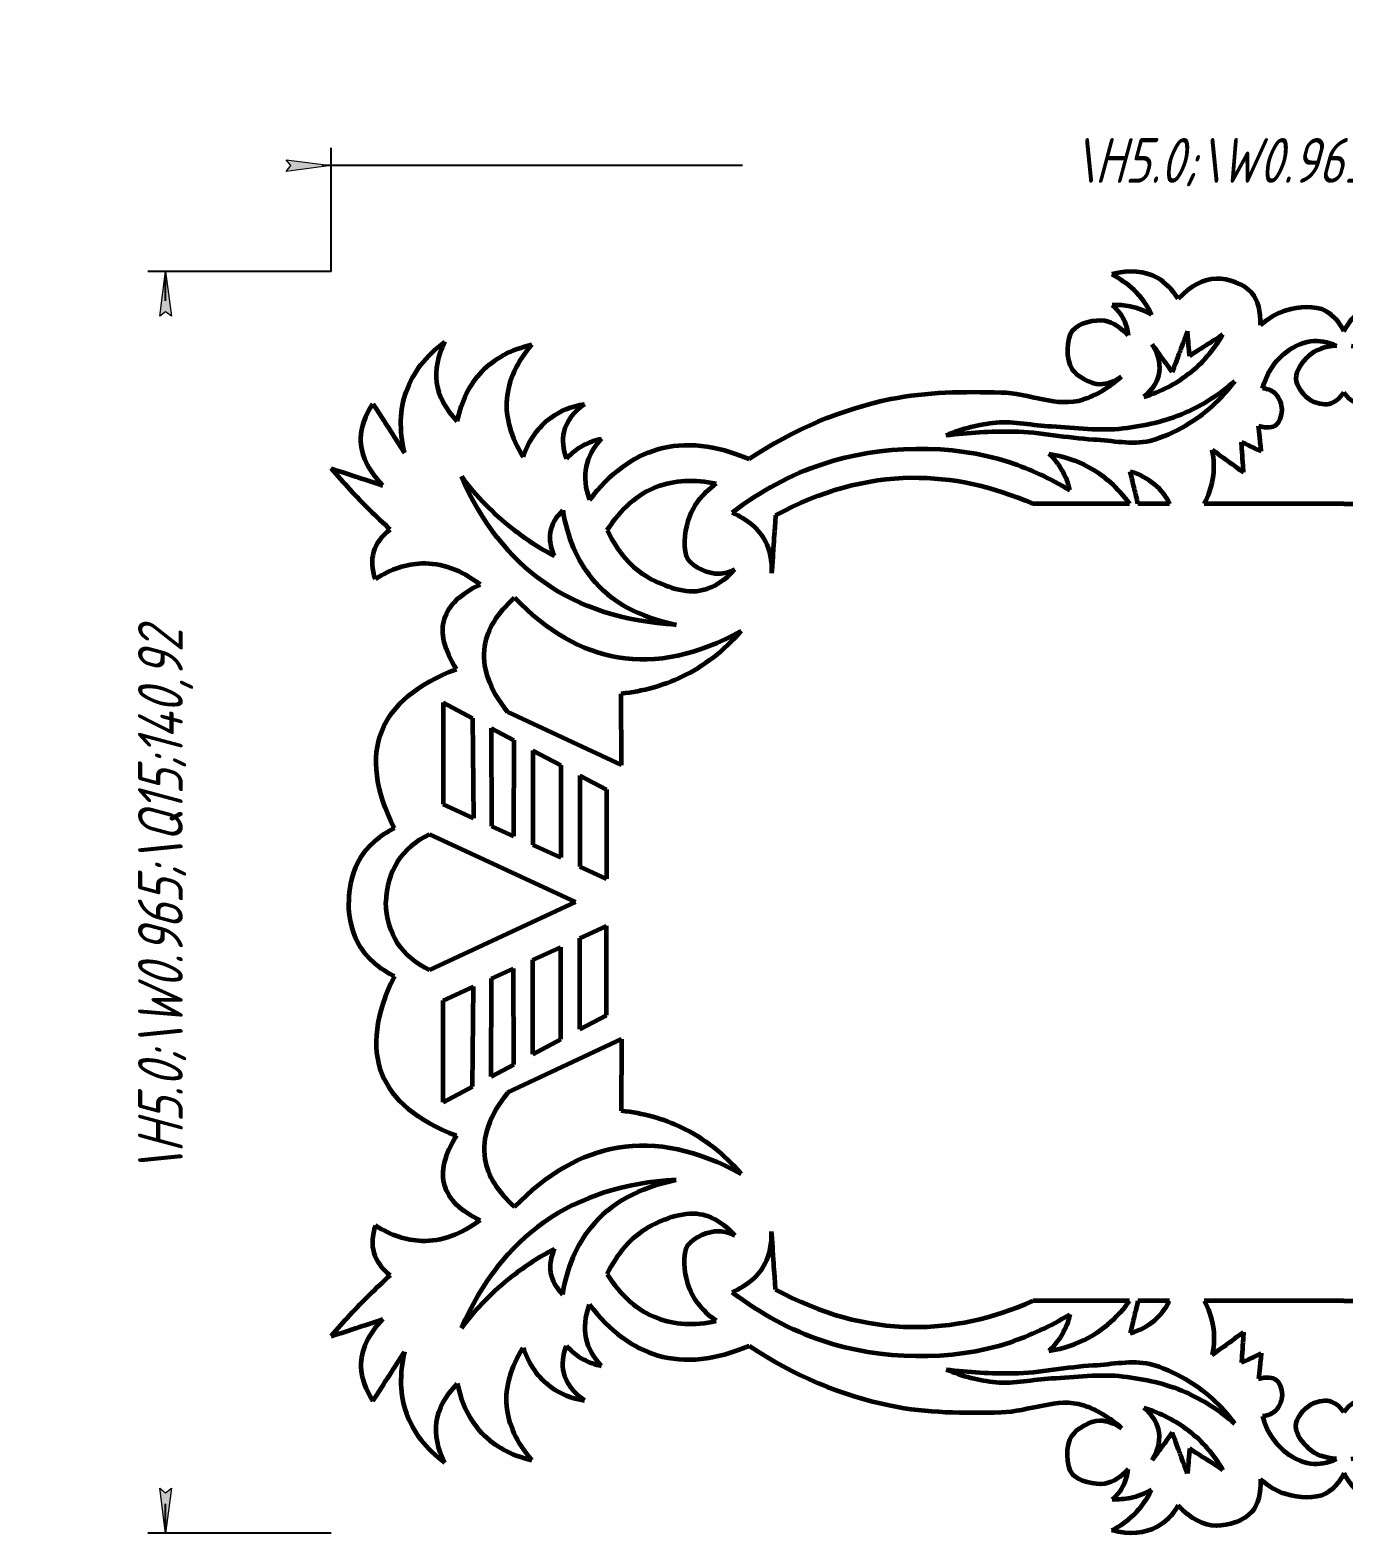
# Model space of a CAD drawing. Header units: millimetres. Extents: x -307 to 244, y -161 to 331.
# Drawn here: x -187.8 to -41, y 163 to 331.2 of the extents above; entities that cross this region are included whole.
import ezdxf

# ---------------------------------------------------------------- set-up
doc = ezdxf.new("R2010")
doc.units = ezdxf.units.MM
doc.linetypes.add('K5LT32772', pattern=[0])
doc.linetypes.add('K5LT_THIN', pattern=[0])
doc.styles.add('KDIMTEXTSTYLE', font='GOST_AU.SHX', dxfattribs={"width": 0.96, "oblique": 15, "height": 5})
doc.dimstyles.new('KDIMSTYLE (1.00)', dxfattribs={"dimtxt": 5, "dimasz": 1, "dimexe": 2, "dimexo": 0, "dimgap": 1, "dimtad": 1, "dimtxsty": 'KDIMTEXTSTYLE', "dimsah": 1, "dimcen": 0, "dimdle": 1, "dimadec": 0, "dimazin": 0, "dimtfac": 0.667, "dimtmove": 0, "dimatfit": 3, "dimfxl": 1, "dimtvp": 1, "dimtolj": 1, "dimtzin": 0, "dimarcsym": 0})

# ---------------------------------------------------------------- blocks, each defined once
blk = doc.blocks.new('KDIMARROW_01')
blk.add_hatch(color=0).paths.add_polyline_path([(0, 0), (-5, 0.658262491226197), (-4.5, 6e-16), (-5, -0.6582624912261956)])
at = {"color": 0, "linetype": 'K5LT_THIN', "lineweight": 18}
for p, q in [((-4.5, 6e-16), (-5, 0.658262491226197)), ((-5, 0.658262491226197), (0, 0)), ((0, 0), (-5, -0.6582624912261956)), ((-5, -0.6582624912261956), (-4.5, 6e-16)), ((0, 0), (-1, 0))]:
    blk.add_line(p, q, dxfattribs=at)

msp = doc.modelspace()

# ---------------------------------------------------------------- linework, layer by layer
at = {"color": 30, "linetype": 'K5LT32772', "lineweight": 60, "true_color": 0xff8000}
for p, q in [((-64.96074596124593, 278.2368140599798), (-75.72073146999332, 278.2368140599798)), ((-60.47392208685984, 278.2368140599798), (-64.00521941083878, 278.2368140599798)), ((-41.00032977843065, 278.2368140599798), (-56.61620232116856, 278.2368140599798)), ((-41.00032977843065, 278.2368140599798), (-25.38445723569274, 278.2368140599798)), ((-141.6453879714957, 256.0392603656617), (-138.361234083549, 254.2855859594765)), ((-141.6453879714957, 256.0392603656617), (-141.6453879714957, 244.6832066794028)), ((-121.7073045100557, 249.0214743797713), (-121.7342245304951, 257.0214290866743)), ((-138.361234083549, 254.2855859594765), (-138.2315064737211, 243.1333192682478)), ((-121.7073045100557, 249.0214743797713), (-134.3923055514152, 254.9452188527131)), ((-136.2820089775023, 253.1753201261506), (-133.7516448272954, 251.8241548032246)), ((-136.2820089775023, 253.1753201261506), (-136.2383392997738, 242.2284300056176)), ((-133.7516448272954, 251.8241548032246), (-133.7654099305209, 241.1057307846344)), ((-131.6229532310218, 250.6874748246319), (-131.6245209181309, 240.1337764472779)), ((-131.6229532310218, 250.6874748246319), (-128.5029887615556, 249.0214743797713)), ((-128.5029887615556, 249.0214743797713), (-128.5029887615556, 238.7166143705786)), ((-126.3657146586876, 247.8938099992392), (-123.3721078432451, 246.314329028332)), ((-126.3657146586876, 247.8938099992392), (-126.355604419556, 237.7206588151979)), ((-123.3721078432451, 246.314329028332), (-123.3853585456342, 236.3430605803964)), ((-141.6453879714957, 244.6832066794028), (-138.2315064737211, 243.1333192682478)), ((-136.2383392997738, 242.2284300056176), (-133.7654099305209, 241.1057307846344)), ((-126.8442393467088, 233.7166143705786), (-143.1712149981443, 241.2948639097159)), ((-131.6245209181309, 240.1337764472779), (-128.5029887615556, 238.7166143705786)), ((-126.355604419556, 237.7206588151979), (-123.3853585456342, 236.3430605803964)), ((-126.8442393467088, 233.7166143705786), (-143.1712149981443, 226.1383648314413)), ((-126.355604419556, 229.7125699259593), (-123.3853585456342, 231.0901681607608)), ((-123.3721078432451, 221.1188997128252), (-123.3853585456342, 231.0901681607608)), ((-131.6245209181309, 227.2994522938794), (-128.5029887615556, 228.7166143705786)), ((-128.5029887615556, 218.4117543613859), (-128.5029887615556, 228.7166143705786)), ((-126.3657146586876, 219.539418741918), (-126.355604419556, 229.7125699259593)), ((-131.6229532310218, 216.7457539165253), (-131.6245209181309, 227.2994522938794)), ((-136.2383392997738, 225.2047987355396), (-133.7654099305209, 226.3274979565228)), ((-133.7516448272954, 215.6090739379326), (-133.7654099305209, 226.3274979565228)), ((-141.6453879714957, 222.7500220617544), (-138.2315064737211, 224.2999094729094)), ((-138.361234083549, 213.1476427816807), (-138.2315064737211, 224.2999094729094)), ((-136.2820089775023, 214.2579086150066), (-136.2383392997738, 225.2047987355396)), ((-141.6453879714957, 211.3939683754955), (-141.6453879714957, 222.7500220617544)), ((-126.3657146586876, 219.539418741918), (-123.3721078432451, 221.1188997128252)), ((-121.7073045100557, 218.4117543613859), (-134.3923055514152, 212.4880098884441)), ((-131.6229532310218, 216.7457539165253), (-128.5029887615556, 218.4117543613859)), ((-121.7073045100557, 218.4117543613859), (-121.7342245304951, 210.4117996544829)), ((-136.2820089775023, 214.2579086150066), (-133.7516448272954, 215.6090739379326)), ((-141.6453879714957, 211.3939683754955), (-138.361234083549, 213.1476427816807)), ((-64.96074596124593, 189.1964146811774), (-75.72073146999332, 189.1964146811774)), ((-60.47392208685984, 189.1964146811774), (-64.00521941083878, 189.1964146811774)), ((-41.00032977843065, 189.1964146811774), (-56.61620232116856, 189.1964146811774)), ((-41.00032977843065, 189.1964146811774), (-25.38445723569274, 189.1964146811774))]:
    msp.add_line(p, q, dxfattribs=at)
for points, knots in [([(-59.51166938548135, 301.1160714709924), (-60.16790249628019, 302.1833611269979), (-60.95291036990683, 302.971666046989), (-61.86669300636126, 303.4809862309656), (-63.25317280233426, 304.2537762978734), (-64.93611665468697, 304.384290310913), (-66.9155245634194, 303.8725282700844)], [0, 0, 0, 0, 1, 1, 1, 2, 2, 2, 2]), ([(-66.9155245634194, 303.8725282700844), (-65.99787661554828, 303.4030786587525), (-65.18731590298657, 302.8260693379459), (-64.48384242573425, 302.1415003076644), (-63.67648310626552, 301.3558371600272), (-63.01017472390546, 300.428500751588), (-62.48491727865409, 299.3594910823467)], [0, 0, 0, 0, 1, 1, 1, 2, 2, 2, 2]), ([(-50.33009768132023, 298.1737196982728), (-50.25647633625936, 299.7315505541324), (-50.57703004509131, 300.9398410286566), (-51.29175880781608, 301.7985911218456), (-52.10145558662533, 302.7714457493918), (-53.95245617273179, 303.4016718852681), (-55.23850287579255, 303.3713537955505), (-56.70109166935212, 303.3368737893752), (-58.12548050591506, 302.5851130145226), (-59.51166938548135, 301.1160714709924)], [0, 0, 0, 0, 1, 1, 1, 2, 2, 2, 3, 3, 3, 3]), ([(-62.48491727865409, 299.3594910823467), (-63.25231268741082, 299.7918511536308), (-64.04913508281048, 300.0940941311962), (-64.87538446485304, 300.2662200150428), (-65.52358202051947, 300.4012537949176), (-66.18989040287953, 300.4562070635658), (-66.8743096119332, 300.4310798209876)], [0, 0, 0, 0, 1, 1, 1, 2, 2, 2, 2]), ([(-66.8743096119332, 300.4310798209876), (-66.33380855430312, 299.9643817097627), (-65.9147898808602, 299.4354564990232), (-65.61725359160444, 298.8443041887693), (-65.34016855731053, 298.2937849275077), (-65.16843959278475, 297.6892989723769), (-65.10206669802709, 297.030846323377)], [0, 0, 0, 0, 1, 1, 1, 2, 2, 2, 2]), ([(-41.00032977843065, 297.5060374576652), (-41.53429390846831, 298.5533469920794), (-42.20429131782853, 299.3034591389348), (-43.01032200651134, 299.7563738982315), (-44.19296470328534, 300.4209098022162), (-46.07248690305358, 300.2382407644681), (-47.43680797202077, 299.8305608138545), (-48.46429327507871, 299.5235325291386), (-49.42872317817854, 298.971252157278), (-50.33009768132023, 298.1737196982728)], [0, 0, 0, 0, 1, 1, 1, 2, 2, 2, 3, 3, 3, 3]), ([(-41.00032977843065, 297.5060374576652), (-40.466365648393, 298.5533469920794), (-39.79636823903277, 299.3034591389348), (-38.99033755034996, 299.7563738982315), (-37.80769485357597, 300.4209098022162), (-35.92817265380773, 300.2382407644681), (-34.56385158484054, 299.8305608138545), (-33.5363662817826, 299.5235325291386), (-32.57193637868278, 298.971252157278), (-31.67056187554108, 298.1737196982728)], [0, 0, 0, 0, 1, 1, 1, 2, 2, 2, 3, 3, 3, 3]), ([(-65.10206669802709, 297.030846323377), (-65.91431994259305, 297.9461749953716), (-66.77813015828538, 298.4897172873692), (-67.69349734510405, 298.6614731993698), (-68.8253944409926, 298.8738579350197), (-70.67381210443962, 298.3747437703814), (-71.32568902266985, 297.5931815294974), (-72.06154205804107, 296.7109368431119), (-72.0675713355338, 294.3399701844989), (-71.396908467328, 293.3200148500082), (-70.83676081670907, 292.4681329113531), (-69.35266622907766, 291.6192857045324), (-68.26325290236927, 291.6107481782126), (-67.47684287389413, 291.6045852314671), (-66.66705598219919, 291.8908673749575), (-65.83389222728447, 292.4695946086836)], [0, 0, 0, 0, 1, 1, 1, 2, 2, 2, 3, 3, 3, 4, 4, 4, 5, 5, 5, 5]), ([(-145.9524402526932, 283.9335368271412), (-146.5464655744378, 286.462332318997), (-146.4780949021324, 288.7527498412293), (-145.7473282357768, 290.8047893938378), (-145.0015092302392, 292.8990968778983), (-143.565725111825, 294.7451050301452), (-141.4399758805342, 296.3428138505784)], [0, 0, 0, 0, 1, 1, 1, 2, 2, 2, 2]), ([(-141.4399758805342, 296.3428138505784), (-142.2553735031181, 294.7468408094532), (-142.5630415284925, 293.2255933506572), (-142.3629799566576, 291.7790714741903), (-142.1530206236348, 290.2609849891137), (-141.3838505601987, 288.8252008706995), (-140.055469766349, 287.4717191189476)], [0, 0, 0, 0, 1, 1, 1, 2, 2, 2, 2]), ([(-140.055469766349, 287.4717191189476), (-139.5801490908275, 289.745351882635), (-138.6628430535286, 291.5923098232005), (-137.3035516544524, 293.0125929406443), (-135.906715048675, 294.4721059268675), (-134.04313958012, 295.4810480595246), (-131.7128252487874, 296.0394193386158)], [0, 0, 0, 0, 1, 1, 1, 2, 2, 2, 2]), ([(-131.7128252487874, 296.0394193386158), (-133.4197460221944, 294.0711646650979), (-134.3574687101935, 292.0414104923405), (-134.5259933127844, 289.9501568203438), (-134.6950940047025, 287.8517543469128), (-134.0897287251082, 285.6914311922822), (-132.7098974740015, 283.4691873564518)], [0, 0, 0, 0, 1, 1, 1, 2, 2, 2, 2]), ([(-63.34487886375969, 290.1896165522334), (-61.46534845384081, 290.7640086305802), (-59.8002643476343, 291.6130366649331), (-58.34962654514012, 292.7367006552919), (-56.83959785458948, 293.9063688254327), (-55.56193430774785, 295.3736211566444), (-54.5166359046152, 297.138457648927)], [0, 0, 0, 0, 1, 1, 1, 2, 2, 2, 2]), ([(-62.40517793253422, 296.025653914581), (-61.68012965056672, 294.7701877277089), (-61.44932591307275, 293.616169040239), (-61.7127667200523, 292.5635978521714), (-61.92772801427894, 291.7047253508043), (-62.47176539551473, 290.913398250825), (-63.34487886375969, 290.1896165522334)], [0, 0, 0, 0, 1, 1, 1, 2, 2, 2, 2]), ([(-50.08775348692178, 291.1309080202806), (-49.6330191934904, 292.7336974902595), (-48.86477255727038, 293.993226620452), (-47.78301357826172, 294.909495410858), (-46.94778195759478, 295.6169512135162), (-45.79200849883877, 296.2936324821263), (-44.71662106584179, 296.4179626951936), (-43.7915960794697, 296.5249088525685), (-42.82716617636988, 296.351806049448), (-41.82333135654233, 295.8986542858322)], [0, 0, 0, 0, 1, 1, 1, 2, 2, 2, 3, 3, 3, 3]), ([(-41.82333135654233, 295.8986542858322), (-43.12270404564294, 295.8187641762156), (-44.16132086436582, 295.4313436168507), (-44.93918181271098, 294.7363926077376), (-45.61286019467002, 294.1345196478516), (-46.39978665855953, 293.0492480418816), (-46.37346218142353, 292.2387664484278), (-46.34618745719545, 291.399028517863), (-45.47824401619565, 290.2298690779654), (-44.66716312209308, 289.7905982328667), (-44.10687061612899, 289.4871511113935), (-43.24974943244847, 289.2724087674013), (-42.63938742839602, 289.4196636547514), (-42.02704563569682, 289.5673961825054), (-41.48069308570837, 289.9877887043693), (-41.00032977843065, 290.6808412203434)], [0, 0, 0, 0, 1, 1, 1, 2, 2, 2, 3, 3, 3, 4, 4, 4, 5, 5, 5, 5]), ([(-40.17732820031897, 295.8986542858322), (-38.87795551121837, 295.8187641762156), (-37.83933869249549, 295.4313436168507), (-37.06147774415033, 294.7363926077376), (-36.38779936219129, 294.1345196478516), (-35.60087289830177, 293.0492480418816), (-35.62719737543778, 292.2387664484278), (-35.65447209966586, 291.399028517863), (-36.52241554066565, 290.2298690779654), (-37.33349643476823, 289.7905982328667), (-37.89378894073232, 289.4871511113935), (-38.75091012441284, 289.2724087674013), (-39.36127212846529, 289.4196636547514), (-39.97361392116449, 289.5673961825054), (-40.51996647115294, 289.9877887043693), (-41.00032977843065, 290.6808412203434)], [0, 0, 0, 0, 1, 1, 1, 2, 2, 2, 3, 3, 3, 4, 4, 4, 5, 5, 5, 5]), ([(-107.4583283535847, 283.2484058045086), (-102.4353650390426, 286.5817052288381), (-97.15474684723883, 288.8144755274561), (-91.61647377817339, 289.9467167003627), (-87.64661835000938, 290.7583115260784), (-83.40731159658647, 290.7844415940031), (-79.30975227416913, 290.685119990603), (-76.25097454217578, 290.6109776329503), (-72.92210678559951, 288.9582696548907), (-70.14124475368597, 289.8851830928427), (-68.6234468638024, 290.3910935781824), (-67.18766268833524, 291.2525640834627), (-65.83389222728447, 292.4695946086836)], [0, 0, 0, 0, 1, 1, 1, 2, 2, 2, 3, 3, 3, 4, 4, 4, 4]), ([(-85.45258041632148, 285.8936977986641), (-82.93232913633486, 286.2154136813407), (-80.41590875841345, 286.3578525706571), (-77.90331928255726, 286.3210144666131), (-74.91856653106294, 286.2772537832775), (-71.95285275824335, 285.5928146406715), (-68.96527897795904, 285.4307714083861), (-66.88018261653173, 285.31767771468), (-64.68939957664358, 284.8265219322318), (-62.69796784804159, 285.2883325190699), (-61.30916541025805, 285.6103941090221), (-59.91889132184818, 286.2766493116221), (-58.67406922485594, 286.9975991908655), (-56.5706374293747, 288.215820575763), (-54.74267168314877, 289.8657377103435), (-53.19017198617816, 291.9473505946071)], [0, 0, 0, 0, 1, 1, 1, 2, 2, 2, 3, 3, 3, 4, 4, 4, 5, 5, 5, 5]), ([(-85.45258041632148, 285.8936977986641), (-83.61547976994403, 286.6608627469873), (-81.75190430138902, 287.1356590447083), (-79.86185401065646, 287.3180866918272), (-77.82717182118324, 287.5144742092813), (-75.73294685344926, 286.9951161833164), (-73.66576232539715, 286.8907700238783), (-70.99806520484772, 286.756111532923), (-68.28225883111519, 286.3668143322092), (-65.65357480135494, 286.6771116899038), (-63.30539205095674, 286.9542978768261), (-60.86590854080573, 287.4731927467915), (-58.70967894718502, 288.4219880840286), (-56.73730190545138, 289.2898836671366), (-54.89746625178244, 290.4650045039961), (-53.19017198617816, 291.9473505946071)], [0, 0, 0, 0, 1, 1, 1, 2, 2, 2, 3, 3, 3, 4, 4, 4, 5, 5, 5, 5]), ([(-50.5328749983477, 286.9467658128769), (-49.62254571734295, 286.6965952841616), (-48.94991765563268, 286.7460532298755), (-48.51499081321688, 287.095139650019), (-48.08728063028607, 287.4384337446967), (-47.85914651159132, 288.3822219033467), (-47.92149546464898, 288.9943247654362), (-47.97763447862082, 289.5454623458101), (-48.29665826373565, 290.2367080116541), (-48.72271418521564, 290.5967622065695), (-49.0713024419754, 290.8913495079468), (-49.52631554254411, 291.0693981125172), (-50.08775348692178, 291.1309080202806)], [0, 0, 0, 0, 1, 1, 1, 2, 2, 2, 3, 3, 3, 4, 4, 4, 4]), ([(-148.3625064514599, 280.2927985268765), (-150.0405415356412, 282.0093993338699), (-150.8609896033065, 283.7699441457349), (-150.8238506544557, 285.5744329624717), (-150.7979076200289, 286.8349402450982), (-150.3534982500436, 288.1168903508252), (-149.4906225444997, 289.4202832796527)], [0, 0, 0, 0, 1, 1, 1, 2, 2, 2, 2]), ([(-132.7098974740015, 283.4691873564518), (-132.032171598502, 285.3769646656998), (-130.9994896509588, 286.836963281192), (-129.6118516313718, 287.8491832029282), (-128.5582674095753, 288.6177258080429), (-127.3000572206146, 289.128131828093), (-125.8372210644898, 289.3804012630785)], [0, 0, 0, 0, 1, 1, 1, 2, 2, 2, 2]), ([(-125.8372210644898, 289.3804012630785), (-127.1138597934818, 288.4759748531615), (-127.8854037772785, 287.4314229981753), (-128.1518530158797, 286.2467456981198), (-128.3573595083441, 285.3330299077701), (-128.2624002488, 284.335957682556), (-127.8669752372471, 283.2555290224773)], [0, 0, 0, 0, 1, 1, 1, 2, 2, 2, 2]), ([(-127.8669752372471, 283.2555290224773), (-127.2961920517069, 283.8920862826497), (-126.6552170497835, 284.4024923026998), (-125.944050231477, 284.7867470826276), (-125.3314231927852, 285.1177592472431), (-124.6667083759758, 285.3551573961036), (-123.9499057810487, 285.4989415292092)], [0, 0, 0, 0, 1, 1, 1, 2, 2, 2, 2]), ([(-123.9499057810487, 285.4989415292092), (-124.8554855177314, 284.5342968958067), (-125.4252410749966, 283.5016149482635), (-125.6591724528444, 282.4008956865795), (-125.907727982648, 281.2313652808253), (-125.7771590007748, 279.9850249993077), (-125.2674655072245, 278.6618748420265)], [0, 0, 0, 0, 1, 1, 1, 2, 2, 2, 2]), ([(-125.2674655072245, 278.6618748420265), (-123.0246523158084, 281.615615606251), (-120.4897142117907, 283.5034052900153), (-117.6626511951715, 284.3252438933193), (-114.603310442242, 285.2146065699338), (-111.2018694950464, 284.8556605403303), (-107.4583283535847, 283.2484058045086)], [0, 0, 0, 0, 1, 1, 1, 2, 2, 2, 2]), ([(-109.3546934380902, 277.2512921174167), (-106.1447314223398, 279.7081088123711), (-102.7849101817157, 281.4988562174636), (-99.25819263569252, 282.6805425488946), (-92.81910032566589, 284.8380692774417), (-84.82378624373234, 285.0304382605237), (-78.3286345213945, 282.8720623154899), (-76.0291620290209, 282.1079344973917), (-73.77339426354001, 281.0634050599978), (-71.61121596738506, 279.744104057516)], [0, 0, 0, 0, 1, 1, 1, 2, 2, 2, 3, 3, 3, 3]), ([(-56.61620232116856, 278.2368140599798), (-56.12424449327813, 279.1255802200332), (-55.79782205156579, 280.0406880532964), (-55.63693499603154, 280.9821375597697), (-55.45505342173947, 282.0464389591908), (-55.48472818916787, 283.1444053540415), (-55.72595929831672, 284.2760367443215)], [0, 0, 0, 0, 1, 1, 1, 2, 2, 2, 2]), ([(-71.61121596738506, 279.744104057516), (-71.79224378799442, 280.5488816633122), (-72.0799709230931, 281.2919384035508), (-72.4743973726811, 281.9732742782319), (-72.86714210141703, 282.6517051328544), (-73.3656782140241, 283.2689403198917), (-73.9700057105023, 283.8249798393439)], [0, 0, 0, 0, 1, 1, 1, 2, 2, 2, 2]), ([(-73.9700057105023, 283.8249798393439), (-72.36118502367704, 283.5743727741425), (-70.88931650074187, 283.0877065689785), (-69.55440014169682, 282.3649812238518), (-67.78166450771879, 281.4052199892215), (-66.25044644756849, 280.0291642679308), (-64.96074596124593, 278.2368140599798)], [0, 0, 0, 0, 1, 1, 1, 2, 2, 2, 2]), ([(-147.5420583837946, 275.3701101208849), (-149.1108346861217, 276.7958078091527), (-150.6149894768413, 278.282869931796), (-152.0545227559536, 279.8312964888148), (-152.7713456486564, 280.6023433411839), (-153.4721450397872, 281.3886060726965), (-154.1569209293459, 282.1900846833524)], [0, 0, 0, 0, 1, 1, 1, 2, 2, 2, 2]), ([(-115.5958594628854, 264.724795005194), (-121.4032478121463, 265.0357164477995), (-126.325936413748, 266.6150790408134), (-130.3639252676905, 269.4628827842356), (-134.2673039361256, 272.2157522908244), (-137.3439843121267, 276.1539031721058), (-139.5939663956937, 281.2773354280797)], [0, 0, 0, 0, 1, 1, 1, 2, 2, 2, 2]), ([(-139.5939663956937, 281.2773354280797), (-137.9281450277765, 279.0790837128511), (-136.0411143971625, 277.1510306772237), (-133.9328745038518, 275.4931763211977), (-132.4612906897553, 274.3359685270571), (-130.8819280967414, 273.3104084017234), (-129.1947867248101, 272.4164959451966)], [0, 0, 0, 0, 1, 1, 1, 2, 2, 2, 2]), ([(-123.3032323531559, 275.2746769975867), (-121.7718478027169, 277.6872798081152), (-119.9201421680247, 279.3110832108453), (-117.7481154490794, 280.1460872057768), (-115.7984144835084, 280.8956213072562), (-113.5906116113754, 281.0095724232372), (-111.1247068326806, 280.48794055372)], [0, 0, 0, 0, 1, 1, 1, 2, 2, 2, 2]), ([(-104.4969430520309, 276.9655420947072), (-99.46312194542256, 279.6952745459524), (-94.39148991689683, 281.092274656976), (-89.28204696645375, 281.156542427778), (-84.79082304279375, 281.2130340947847), (-80.2703845439736, 280.2397913055187), (-75.72073146999332, 278.2368140599798)], [0, 0, 0, 0, 1, 1, 1, 2, 2, 2, 2]), ([(-64.86578766626222, 281.8427058151931), (-63.80683631193713, 281.5343643740466), (-62.89681011079968, 281.0496765060495), (-62.13570906284993, 280.3886422112018), (-61.46672128673881, 279.8076104756201), (-60.91279229474211, 279.0903344252127), (-60.47392208685984, 278.2368140599798)], [0, 0, 0, 0, 1, 1, 1, 2, 2, 2, 2]), ([(-111.1247068326806, 280.48794055372), (-112.762109273212, 279.3002141223996), (-113.8161570960367, 277.9185568411293), (-114.2868503011549, 276.3429687099091), (-114.6803863778808, 275.0256546612802), (-114.9630459223099, 272.9766631569038), (-114.244118632662, 271.9843385236337), (-113.6258226047646, 271.130913722586), (-112.0114467970914, 270.4039807625223), (-110.8255851532303, 270.4459984578895), (-110.2386945311327, 270.4667932879617), (-109.6404511722322, 270.6234760724356), (-109.0308550765287, 270.9160468113113)], [0, 0, 0, 0, 1, 1, 1, 2, 2, 2, 3, 3, 3, 4, 4, 4, 4]), ([(-129.1947867248101, 272.4164959451966), (-129.6187645882594, 273.3468220497508), (-129.762343005806, 274.2288037575378), (-129.6255219774503, 275.0624410685576), (-129.4821535229677, 275.9359712145899), (-129.0309070678209, 276.7564193148569), (-128.2717826120098, 277.5237853693584)], [0, 0, 0, 0, 1, 1, 1, 2, 2, 2, 2]), ([(-128.2717826120098, 277.5237853693584), (-127.7797962793549, 274.4833526844478), (-126.7132137490078, 271.9604747761269), (-125.0720350209687, 269.9551516443958), (-122.9102582425444, 267.3137202723276), (-119.7515330565166, 265.5702680592603), (-115.5958594628854, 264.724795005194)], [0, 0, 0, 0, 1, 1, 1, 2, 2, 2, 2]), ([(-109.3546934380902, 277.2512921174167), (-107.6007862223459, 276.4962345643913), (-106.369308179811, 275.4359967177031), (-105.6602593104854, 274.0705785773517), (-105.1304579710835, 273.0503380961985), (-104.8923329616213, 271.8597130488873), (-104.9458842820987, 270.4987034354182)], [0, 0, 0, 0, 1, 1, 1, 2, 2, 2, 2]), ([(-149.1932091688171, 269.8320844293557), (-149.5851536944184, 270.936231321355), (-149.6501061501598, 271.9446991494564), (-149.3880665360415, 272.85748791366), (-149.1185778323506, 273.7962248356952), (-148.5032417816017, 274.6337655714368), (-147.5420583837946, 275.3701101208849)], [0, 0, 0, 0, 1, 1, 1, 2, 2, 2, 2]), ([(-123.3032323531559, 275.2746769975867), (-122.1455386804976, 272.8442906520895), (-120.5929547252557, 271.0780483543831), (-118.6454804874302, 269.9759501044676), (-116.9399567033087, 269.0107744214412), (-114.4654459480417, 268.1360224495533), (-112.6203152299319, 268.608536712695), (-111.3459521287329, 268.9348847246964), (-110.1494654109319, 269.7040547575685), (-109.0308550765287, 270.9160468113113)], [0, 0, 0, 0, 1, 1, 1, 2, 2, 2, 3, 3, 3, 3]), ([(-137.4895154604748, 269.2290537875672), (-139.6592837911059, 270.8481271780871), (-141.8375740166594, 271.6234510622035), (-144.0243861371353, 271.5550254399163), (-145.7420694041351, 271.5012789175992), (-147.4650104146957, 270.9269652474123), (-149.1932091688171, 269.8320844293557)], [0, 0, 0, 0, 1, 1, 1, 2, 2, 2, 2]), ([(-140.1477674109692, 259.7774912969206), (-141.5234140692923, 261.9222079245567), (-141.9664560610414, 263.7928296674972), (-141.4768933862163, 265.3893565257421), (-141.0069867923046, 266.9217823756384), (-139.6778608170575, 268.2016814629134), (-137.4895154604748, 269.2290537875672)], [0, 0, 0, 0, 1, 1, 1, 2, 2, 2, 2]), ([(-134.3923055514152, 254.9452188527131), (-136.4889690508566, 257.5525227161264), (-137.349078245974, 260.024750737041), (-136.9726331367676, 262.3619029154568), (-136.6690786105548, 264.2465153193783), (-135.5614736311821, 266.0432967303607), (-133.6498181986496, 267.7522471484037)], [0, 0, 0, 0, 1, 1, 1, 2, 2, 2, 2]), ([(-133.6498181986496, 267.7522471484037), (-130.0502620316028, 264.0129108978189), (-126.2105647697776, 261.7977009390735), (-122.130726413174, 261.1066172721678), (-117.7987522969854, 260.3728243383594), (-113.1960382715924, 261.3573620978017), (-108.322584336995, 264.0602305504949)], [0, 0, 0, 0, 1, 1, 1, 2, 2, 2, 2]), ([(-108.322584336995, 264.0602305504949), (-110.2707249023398, 261.8054098193924), (-112.4859348610851, 260.0824687403683), (-114.9682142132309, 258.8914073134225), (-117.0378875364964, 257.8983248629766), (-119.2932243089178, 257.2749987873939), (-121.7342245304951, 257.0214290866743)], [0, 0, 0, 0, 1, 1, 1, 2, 2, 2, 2]), ([(-147.0887586150377, 241.9819712950001), (-149.1994519810961, 246.2453639172809), (-149.6671074168312, 249.8635401832315), (-148.4917249222431, 252.836500092852), (-147.3261469664126, 255.7846608406737), (-144.5448277959879, 258.0983245753632), (-140.1477674109692, 259.7774912969206)], [0, 0, 0, 0, 1, 1, 1, 2, 2, 2, 2]), ([(-147.0887586150377, 241.9819712950001), (-148.7505588334759, 241.1532652317463), (-150.0058444767649, 240.0702736963597), (-150.8546155449047, 238.7329966888403), (-151.7402124613209, 237.3376989004166), (-152.1832544530699, 235.665571460996), (-152.1837415201519, 233.7166143705786)], [0, 0, 0, 0, 1, 1, 1, 2, 2, 2, 2]), ([(-143.1712149981443, 241.2948639097159), (-144.7246162063015, 240.5336613217102), (-145.907396858669, 239.532024917502), (-146.7195569552468, 238.2899546970912), (-147.5514213479523, 237.0177498769416), (-147.9944633397013, 235.4933031014373), (-148.048682930494, 233.7166143705786)], [0, 0, 0, 0, 1, 1, 1, 2, 2, 2, 2]), ([(-147.0887586150377, 225.4512574461572), (-148.7505588334759, 226.2799635094109), (-150.0058444767649, 227.3629550447975), (-150.8546155449047, 228.7002320523169), (-151.7402124613209, 230.0955298407406), (-152.1832544530699, 231.7676572801612), (-152.1837415201519, 233.7166143705786)], [0, 0, 0, 0, 1, 1, 1, 2, 2, 2, 2]), ([(-143.1712149981443, 226.1383648314413), (-144.7246162063015, 226.899567419447), (-145.907396858669, 227.9012038236552), (-146.7195569552468, 229.143274044066), (-147.5514213479523, 230.4154788642157), (-147.9944633397013, 231.9399256397199), (-148.048682930494, 233.7166143705786)], [0, 0, 0, 0, 1, 1, 1, 2, 2, 2, 2]), ([(-147.0887586150377, 225.4512574461572), (-149.1994519810961, 221.1878648238763), (-149.6671074168312, 217.5696885579257), (-148.4917249222431, 214.5967286483052), (-147.3261469664126, 211.6485679004835), (-144.5448277959879, 209.334904165794), (-140.1477674109692, 207.6557374442366)], [0, 0, 0, 0, 1, 1, 1, 2, 2, 2, 2]), ([(-134.3923055514152, 212.4880098884441), (-136.4889690508566, 209.8807060250308), (-137.349078245974, 207.4084780041162), (-136.9726331367676, 205.0713258257005), (-136.6690786105548, 203.1867134217789), (-135.5614736311821, 201.3899320107966), (-133.6498181986496, 199.6809815927535)], [0, 0, 0, 0, 1, 1, 1, 2, 2, 2, 2]), ([(-108.322584336995, 203.3729981906624), (-110.2707249023398, 205.6278189217648), (-112.4859348610851, 207.3507600007889), (-114.9682142132309, 208.5418214277347), (-117.0378875364964, 209.5349038781806), (-119.2932243089178, 210.1582299537633), (-121.7342245304951, 210.4117996544829)], [0, 0, 0, 0, 1, 1, 1, 2, 2, 2, 2]), ([(-140.1477674109692, 207.6557374442366), (-141.5234140692923, 205.5110208166005), (-141.9664560610414, 203.64039907366), (-141.4768933862163, 202.0438722154151), (-141.0069867923046, 200.5114463655189), (-139.6778608170575, 199.2315472782438), (-137.4895154604748, 198.20417495359)], [0, 0, 0, 0, 1, 1, 1, 2, 2, 2, 2]), ([(-133.6498181986496, 199.6809815927535), (-130.0502620316028, 203.4203178433384), (-126.2105647697776, 205.6355278020837), (-122.130726413174, 206.3266114689894), (-117.7987522969854, 207.0604044027979), (-113.1960382715924, 206.0758666433555), (-108.322584336995, 203.3729981906624)], [0, 0, 0, 0, 1, 1, 1, 2, 2, 2, 2]), ([(-115.5958594628854, 202.7084337359632), (-121.4032478121463, 202.3975122933577), (-126.325936413748, 200.8181497003438), (-130.3639252676905, 197.9703459569216), (-134.2673039361256, 195.2174764503328), (-137.3439843121267, 191.2793255690514), (-139.5939663956937, 186.1558933130775)], [0, 0, 0, 0, 1, 1, 1, 2, 2, 2, 2]), ([(-128.2717826120098, 189.9094433717988), (-127.7797962793549, 192.9498760567094), (-126.7132137490078, 195.4727539650303), (-125.0720350209687, 197.4780770967615), (-122.9102582425444, 200.1195084688296), (-119.7515330565166, 201.8629606818969), (-115.5958594628854, 202.7084337359632)], [0, 0, 0, 0, 1, 1, 1, 2, 2, 2, 2]), ([(-123.3032323531559, 192.1585517435705), (-122.1455386804976, 194.5889380890678), (-120.5929547252557, 196.3551803867741), (-118.6454804874302, 197.4572786366896), (-116.9399567033087, 198.422454319716), (-114.4654459480417, 199.2972062916039), (-112.6203152299319, 198.8246920284623), (-111.3459521287329, 198.4983440164608), (-110.1494654109319, 197.7291739835887), (-109.0308550765287, 196.5171819298459)], [0, 0, 0, 0, 1, 1, 1, 2, 2, 2, 3, 3, 3, 3]), ([(-149.1932091688171, 197.6011443118015), (-149.5851536944184, 196.4969974198023), (-149.6501061501598, 195.4885295917009), (-149.3880665360415, 194.5757408274973), (-149.1185778323506, 193.6370039054621), (-148.5032417816017, 192.7994631697204), (-147.5420583837946, 192.0631186202723)], [0, 0, 0, 0, 1, 1, 1, 2, 2, 2, 2]), ([(-137.4895154604748, 198.20417495359), (-139.6592837911059, 196.5851015630702), (-141.8375740166594, 195.8097776789538), (-144.0243861371353, 195.8782033012409), (-145.7420694041351, 195.9319498235581), (-147.4650104146957, 196.5062634937449), (-149.1932091688171, 197.6011443118015)], [0, 0, 0, 0, 1, 1, 1, 2, 2, 2, 2]), ([(-111.1247068326806, 186.9452881874373), (-112.762109273212, 188.1330146187576), (-113.8161570960367, 189.5146719000279), (-114.2868503011549, 191.0902600312481), (-114.6803863778808, 192.407574079877), (-114.9630459223099, 194.4565655842534), (-114.244118632662, 195.4488902175235), (-113.6258226047646, 196.3023150185712), (-112.0114467970914, 197.0292479786349), (-110.8255851532303, 196.9872302832678), (-110.2386945311327, 196.9664354531956), (-109.6404511722322, 196.8097526687217), (-109.0308550765287, 196.5171819298459)], [0, 0, 0, 0, 1, 1, 1, 2, 2, 2, 3, 3, 3, 4, 4, 4, 4]), ([(-109.3546934380902, 190.1819366237406), (-107.6007862223459, 190.9369941767658), (-106.369308179811, 191.9972320234542), (-105.6602593104854, 193.3626501638055), (-105.1304579710835, 194.3828906449587), (-104.8923329616213, 195.5735156922699), (-104.9458842820987, 196.934525305739)], [0, 0, 0, 0, 1, 1, 1, 2, 2, 2, 2]), ([(-139.5939663956937, 186.1558933130775), (-137.9281450277765, 188.3541450283061), (-136.0411143971625, 190.2821980639335), (-133.9328745038518, 191.9400524199595), (-132.4612906897553, 193.0972602141001), (-130.8819280967414, 194.1228203394338), (-129.1947867248101, 195.0167327959606)], [0, 0, 0, 0, 1, 1, 1, 2, 2, 2, 2]), ([(-129.1947867248101, 195.0167327959606), (-129.6187645882594, 194.0864066914064), (-129.762343005806, 193.2044249836194), (-129.6255219774503, 192.3707876725996), (-129.4821535229677, 191.4972575265673), (-129.0309070678209, 190.6768094263003), (-128.2717826120098, 189.9094433717988)], [0, 0, 0, 0, 1, 1, 1, 2, 2, 2, 2]), ([(-147.5420583837946, 192.0631186202723), (-149.1108346861217, 190.6374209320045), (-150.6149894768413, 189.1503588093612), (-152.0545227559536, 187.6019322523425), (-152.7713456486564, 186.8308853999733), (-153.4721450397872, 186.0446226684608), (-154.1569209293459, 185.2431440578048)], [0, 0, 0, 0, 1, 1, 1, 2, 2, 2, 2]), ([(-123.3032323531559, 192.1585517435705), (-121.7718478027169, 189.7459489330421), (-119.9201421680247, 188.122145530312), (-117.7481154490794, 187.2871415353804), (-115.7984144835084, 186.537607433901), (-113.5906116113754, 186.42365631792), (-111.1247068326806, 186.9452881874373)], [0, 0, 0, 0, 1, 1, 1, 2, 2, 2, 2]), ([(-109.3546934380902, 190.1819366237406), (-106.1447314223398, 187.7251199287861), (-102.7849101817157, 185.9343725236936), (-99.25819263569252, 184.7526861922626), (-92.81910032566589, 182.5951594637155), (-84.82378624373234, 182.4027904806335), (-78.3286345213945, 184.5611664256674), (-76.0291620290209, 185.3252942437655), (-73.77339426354001, 186.3698236811594), (-71.61121596738506, 187.6891246836412)], [0, 0, 0, 0, 1, 1, 1, 2, 2, 2, 3, 3, 3, 3]), ([(-104.4969430520309, 190.46768664645), (-99.46312194542256, 187.7379541952048), (-94.39148991689683, 186.3409540841812), (-89.28204696645375, 186.2766863133792), (-84.79082304279375, 186.2201946463725), (-80.2703845439736, 187.1934374356386), (-75.72073146999332, 189.1964146811774)], [0, 0, 0, 0, 1, 1, 1, 2, 2, 2, 2]), ([(-123.9499057810487, 181.9342872119481), (-124.8554855177314, 182.8989318453505), (-125.4252410749966, 183.9316137928938), (-125.6591724528444, 185.0323330545777), (-125.907727982648, 186.2018634603319), (-125.7771590007748, 187.4482037418496), (-125.2674655072245, 188.7713538991308)], [0, 0, 0, 0, 1, 1, 1, 2, 2, 2, 2]), ([(-125.2674655072245, 188.7713538991308), (-123.0246523158084, 185.8176131349062), (-120.4897142117907, 183.9298234511419), (-117.6626511951715, 183.1079848478379), (-114.603310442242, 182.2186221712234), (-111.2018694950464, 182.5775682008269), (-107.4583283535847, 184.1848229366486)], [0, 0, 0, 0, 1, 1, 1, 2, 2, 2, 2]), ([(-73.9700057105023, 183.6082489018133), (-72.36118502367704, 183.8588559670146), (-70.88931650074187, 184.3455221721787), (-69.55440014169682, 185.0682475173055), (-67.78166450771879, 186.0280087519358), (-66.25044644756849, 187.4040644732264), (-64.96074596124593, 189.1964146811774)], [0, 0, 0, 0, 1, 1, 1, 2, 2, 2, 2]), ([(-64.86578766626222, 185.5905229259641), (-63.80683631193713, 185.8988643671106), (-62.89681011079968, 186.3835522351077), (-62.13570906284993, 187.0445865299554), (-61.46672128673881, 187.6256182655371), (-60.91279229474211, 188.3428943159445), (-60.47392208685984, 189.1964146811774)], [0, 0, 0, 0, 1, 1, 1, 2, 2, 2, 2]), ([(-56.61620232116856, 189.1964146811774), (-56.12424449327813, 188.3076485211241), (-55.79782205156579, 187.3925406878608), (-55.63693499603154, 186.4510911813875), (-55.45505342173947, 185.3867897819664), (-55.48472818916787, 184.2888233871157), (-55.72595929831672, 183.1571919968358)], [0, 0, 0, 0, 1, 1, 1, 2, 2, 2, 2]), ([(-148.3625064514599, 187.1404302142807), (-150.0405415356412, 185.4238294072874), (-150.8609896033065, 183.6632845954223), (-150.8238506544557, 181.8587957786855), (-150.7979076200289, 180.598288496059), (-150.3534982500436, 179.316338390332), (-149.4906225444997, 178.0129454615046)], [0, 0, 0, 0, 1, 1, 1, 2, 2, 2, 2]), ([(-71.61121596738506, 187.6891246836412), (-71.79224378799442, 186.8843470778451), (-72.0799709230931, 186.1412903376064), (-72.4743973726811, 185.4599544629253), (-72.86714210141703, 184.7815236083028), (-73.3656782140241, 184.1642884212655), (-73.9700057105023, 183.6082489018133)], [0, 0, 0, 0, 1, 1, 1, 2, 2, 2, 2]), ([(-145.9524402526932, 183.4996919140161), (-146.5464655744378, 180.9708964221602), (-146.4780949021324, 178.6804788999279), (-145.7473282357768, 176.6284393473194), (-145.0015092302392, 174.5341318632589), (-143.565725111825, 172.688123711012), (-141.4399758805342, 171.0904148905788)], [0, 0, 0, 0, 1, 1, 1, 2, 2, 2, 2]), ([(-131.7128252487874, 171.3938094025414), (-133.4197460221944, 173.3620640760593), (-134.3574687101935, 175.3918182488167), (-134.5259933127844, 177.4830719208135), (-134.6950940047025, 179.5814743942444), (-134.0897287251082, 181.7417975488751), (-132.7098974740015, 183.9640413847054)], [0, 0, 0, 0, 1, 1, 1, 2, 2, 2, 2]), ([(-132.7098974740015, 183.9640413847054), (-132.032171598502, 182.0562640754574), (-130.9994896509588, 180.5962654599653), (-129.6118516313718, 179.584045538229), (-128.5582674095753, 178.8155029331143), (-127.3000572206146, 178.3050969130642), (-125.8372210644898, 178.0528274780787)], [0, 0, 0, 0, 1, 1, 1, 2, 2, 2, 2]), ([(-125.8372210644898, 178.0528274780787), (-127.1138597934818, 178.9572538879957), (-127.8854037772785, 180.001805742982), (-128.1518530158797, 181.1864830430375), (-128.3573595083441, 182.1001988333871), (-128.2624002488, 183.0972710586012), (-127.8669752372471, 184.1776997186799)], [0, 0, 0, 0, 1, 1, 1, 2, 2, 2, 2]), ([(-127.8669752372471, 184.1776997186799), (-127.2961920517069, 183.5411424585075), (-126.6552170497835, 183.0307364384574), (-125.944050231477, 182.6464816585296), (-125.3314231927852, 182.3154694939141), (-124.6667083759758, 182.0780713450536), (-123.9499057810487, 181.9342872119481)], [0, 0, 0, 0, 1, 1, 1, 2, 2, 2, 2]), ([(-107.4583283535847, 184.1848229366486), (-102.4353650390426, 180.8515235123192), (-97.15474684723883, 178.6187532137011), (-91.61647377817339, 177.4865120407945), (-87.64661835000938, 176.6749172150788), (-83.40731159658647, 176.6487871471542), (-79.30975227416913, 176.7481087505543), (-76.25097454217578, 176.822251108207), (-72.92210678559951, 178.4749590862665), (-70.14124475368597, 177.5480456483145), (-68.6234468638024, 177.0421351629748), (-67.18766268833524, 176.1806646576945), (-65.83389222728447, 174.9636341324737)], [0, 0, 0, 0, 1, 1, 1, 2, 2, 2, 3, 3, 3, 4, 4, 4, 4]), ([(-85.45258041632148, 181.5395309424931), (-82.93232913633486, 181.2178150598164), (-80.41590875841345, 181.0753761705001), (-77.90331928255726, 181.1122142745442), (-74.91856653106294, 181.1559749578797), (-71.95285275824335, 181.8404141004858), (-68.96527897795904, 182.0024573327711), (-66.88018261653173, 182.1155510264772), (-64.68939957664358, 182.6067068089254), (-62.69796784804159, 182.1448962220874), (-61.30916541025805, 181.8228346321351), (-59.91889132184818, 181.1565794295351), (-58.67406922485594, 180.4356295502917), (-56.5706374293747, 179.2174081653943), (-54.74267168314877, 177.5674910308137), (-53.19017198617816, 175.4858781465501)], [0, 0, 0, 0, 1, 1, 1, 2, 2, 2, 3, 3, 3, 4, 4, 4, 5, 5, 5, 5]), ([(-141.4399758805342, 171.0904148905788), (-142.2553735031181, 172.686387931704), (-142.5630415284925, 174.2076353905001), (-142.3629799566576, 175.6541572669669), (-142.1530206236348, 177.1722437520435), (-141.3838505601987, 178.6080278704578), (-140.055469766349, 179.9615096222096)], [0, 0, 0, 0, 1, 1, 1, 2, 2, 2, 2]), ([(-140.055469766349, 179.9615096222096), (-139.5801490908275, 177.6878768585223), (-138.6628430535286, 175.8409189179567), (-137.3035516544524, 174.4206358005129), (-135.906715048675, 172.9611228142898), (-134.04313958012, 171.9521806816325), (-131.7128252487874, 171.3938094025414)], [0, 0, 0, 0, 1, 1, 1, 2, 2, 2, 2]), ([(-85.45258041632148, 181.5395309424931), (-83.61547976994403, 180.7723659941699), (-81.75190430138902, 180.2975696964489), (-79.86185401065646, 180.11514204933), (-77.82717182118324, 179.9187545318759), (-75.73294685344926, 180.4381125578408), (-73.66576232539715, 180.5424587172789), (-70.99806520484772, 180.6771172082342), (-68.28225883111519, 181.066414408948), (-65.65357480135494, 180.7561170512534), (-63.30539205095674, 180.4789308643311), (-60.86590854080573, 179.9600359943657), (-58.70967894718502, 179.0112406571287), (-56.73730190545138, 178.1433450740207), (-54.89746625178244, 176.9682242371611), (-53.19017198617816, 175.4858781465501)], [0, 0, 0, 0, 1, 1, 1, 2, 2, 2, 3, 3, 3, 4, 4, 4, 5, 5, 5, 5]), ([(-50.5328749983477, 180.4864629282803), (-49.62254571734295, 180.7366334569957), (-48.94991765563268, 180.6871755112817), (-48.51499081321688, 180.3380890911383), (-48.08728063028607, 179.9947949964605), (-47.85914651159132, 179.0510068378105), (-47.92149546464898, 178.438903975721), (-47.97763447862082, 177.8877663953472), (-48.29665826373565, 177.1965207295032), (-48.72271418521564, 176.8364665345877), (-49.0713024419754, 176.5418792332104), (-49.52631554254411, 176.36383062864), (-50.08775348692178, 176.3023207208767)], [0, 0, 0, 0, 1, 1, 1, 2, 2, 2, 3, 3, 3, 4, 4, 4, 4]), ([(-63.34487886375969, 177.2436121889238), (-61.46534845384081, 176.669220110577), (-59.8002643476343, 175.8201920762241), (-58.34962654514012, 174.6965280858653), (-56.83959785458948, 173.5268599157245), (-55.56193430774785, 172.0596075845128), (-54.5166359046152, 170.2947710922302)], [0, 0, 0, 0, 1, 1, 1, 2, 2, 2, 2]), ([(-62.40517793253422, 171.4075748265762), (-61.68012965056672, 172.6630410134483), (-61.44932591307275, 173.8170597009182), (-61.7127667200523, 174.8696308889858), (-61.92772801427894, 175.7285033903529), (-62.47176539551473, 176.5198304903322), (-63.34487886375969, 177.2436121889238)], [0, 0, 0, 0, 1, 1, 1, 2, 2, 2, 2]), ([(-41.82333135654233, 171.534574455325), (-43.12270404564294, 171.6144645649416), (-44.16132086436582, 172.0018851243065), (-44.93918181271098, 172.6968361334197), (-45.61286019467002, 173.2987090933056), (-46.39978665855953, 174.3839806992756), (-46.37346218142353, 175.1944622927294), (-46.34618745719545, 176.0342002232942), (-45.47824401619565, 177.2033596631919), (-44.66716312209308, 177.6426305082906), (-44.10687061612899, 177.9460776297637), (-43.24974943244847, 178.160819973756), (-42.63938742839602, 178.0135650864058), (-42.02704563569682, 177.8658325586518), (-41.48069308570837, 177.4454400367878), (-41.00032977843065, 176.7523875208138)], [0, 0, 0, 0, 1, 1, 1, 2, 2, 2, 3, 3, 3, 4, 4, 4, 5, 5, 5, 5]), ([(-40.17732820031897, 171.534574455325), (-38.87795551121837, 171.6144645649416), (-37.83933869249549, 172.0018851243065), (-37.06147774415033, 172.6968361334197), (-36.38779936219129, 173.2987090933056), (-35.60087289830177, 174.3839806992756), (-35.62719737543778, 175.1944622927294), (-35.65447209966586, 176.0342002232942), (-36.52241554066565, 177.2033596631919), (-37.33349643476823, 177.6426305082906), (-37.89378894073232, 177.9460776297637), (-38.75091012441284, 178.160819973756), (-39.36127212846529, 178.0135650864058), (-39.97361392116449, 177.8658325586518), (-40.51996647115294, 177.4454400367878), (-41.00032977843065, 176.7523875208138)], [0, 0, 0, 0, 1, 1, 1, 2, 2, 2, 3, 3, 3, 4, 4, 4, 5, 5, 5, 5]), ([(-65.10206669802709, 170.4023824177802), (-65.91431994259305, 169.4870537457856), (-66.77813015828538, 168.9435114537881), (-67.69349734510405, 168.7717555417875), (-68.8253944409926, 168.5593708061375), (-70.67381210443962, 169.0584849707758), (-71.32568902266985, 169.8400472116598), (-72.06154205804107, 170.7222918980453), (-72.0675713355338, 173.0932585566583), (-71.396908467328, 174.113213891149), (-70.83676081670907, 174.9650958298041), (-69.35266622907766, 175.8139430366248), (-68.26325290236927, 175.8224805629446), (-67.47684287389413, 175.8286435096901), (-66.66705598219919, 175.5423613661998), (-65.83389222728447, 174.9636341324737)], [0, 0, 0, 0, 1, 1, 1, 2, 2, 2, 3, 3, 3, 4, 4, 4, 5, 5, 5, 5]), ([(-50.08775348692178, 176.3023207208767), (-49.6330191934904, 174.6995312508976), (-48.86477255727038, 173.4400021207052), (-47.78301357826172, 172.5237333302992), (-46.94778195759478, 171.816277527641), (-45.79200849883877, 171.1395962590309), (-44.71662106584179, 171.0152660459636), (-43.7915960794697, 170.9083198885887), (-42.82716617636988, 171.0814226917092), (-41.82333135654233, 171.534574455325)], [0, 0, 0, 0, 1, 1, 1, 2, 2, 2, 3, 3, 3, 3]), ([(-66.8743096119332, 167.0021489201696), (-66.33380855430312, 167.4688470313945), (-65.9147898808602, 167.997772242134), (-65.61725359160444, 168.5889245523879), (-65.34016855731053, 169.1394438136496), (-65.16843959278475, 169.7439297687803), (-65.10206669802709, 170.4023824177802)], [0, 0, 0, 0, 1, 1, 1, 2, 2, 2, 2]), ([(-41.00032977843065, 169.927191283492), (-41.53429390846831, 168.8798817490778), (-42.20429131782853, 168.1297696022224), (-43.01032200651134, 167.6768548429258), (-44.19296470328534, 167.012318938941), (-46.07248690305358, 167.1949879766891), (-47.43680797202077, 167.6026679273027), (-48.46429327507871, 167.9096962120186), (-49.42872317817854, 168.4619765838792), (-50.33009768132023, 169.2595090428844)], [0, 0, 0, 0, 1, 1, 1, 2, 2, 2, 3, 3, 3, 3]), ([(-41.00032977843065, 169.927191283492), (-40.466365648393, 168.8798817490778), (-39.79636823903277, 168.1297696022224), (-38.99033755034996, 167.6768548429258), (-37.80769485357597, 167.012318938941), (-35.92817265380773, 167.1949879766891), (-34.56385158484054, 167.6026679273027), (-33.5363662817826, 167.9096962120186), (-32.57193637868278, 168.4619765838792), (-31.67056187554108, 169.2595090428844)], [0, 0, 0, 0, 1, 1, 1, 2, 2, 2, 3, 3, 3, 3]), ([(-50.33009768132023, 169.2595090428844), (-50.25647633625936, 167.7016781870249), (-50.57703004509131, 166.4933877125006), (-51.29175880781608, 165.6346376193117), (-52.10145558662533, 164.6617829917654), (-53.95245617273179, 164.0315568558891), (-55.23850287579255, 164.0618749456067), (-56.70109166935212, 164.096354951782), (-58.12548050591506, 164.8481157266347), (-59.51166938548135, 166.3171572701648)], [0, 0, 0, 0, 1, 1, 1, 2, 2, 2, 3, 3, 3, 3]), ([(-66.9155245634194, 163.5607004710728), (-65.99787661554828, 164.0301500824047), (-65.18731590298657, 164.6071594032113), (-64.48384242573425, 165.2917284334928), (-63.67648310626552, 166.07739158113), (-63.01017472390546, 167.0047279895692), (-62.48491727865409, 168.0737376588105)], [0, 0, 0, 0, 1, 1, 1, 2, 2, 2, 2]), ([(-62.48491727865409, 168.0737376588105), (-63.25231268741082, 167.6413775875264), (-64.04913508281048, 167.339134609961), (-64.87538446485304, 167.1670087261144), (-65.52358202051947, 167.0319749462396), (-66.18989040287953, 166.9770216775914), (-66.8743096119332, 167.0021489201696)], [0, 0, 0, 0, 1, 1, 1, 2, 2, 2, 2]), ([(-59.51166938548135, 166.3171572701648), (-60.16790249628019, 165.2498676141593), (-60.95291036990683, 164.4615626941683), (-61.86669300636126, 163.9522425101916), (-63.25317280233426, 163.1794524432838), (-64.93611665468697, 163.0489384302442), (-66.9155245634194, 163.5607004710728)], [0, 0, 0, 0, 1, 1, 1, 2, 2, 2, 2])]:
    msp.add_open_spline(points, degree=3, knots=knots, dxfattribs=at)
for points in [[(-60.17957046384234, 292.9592614021611), (-61.66330877630359, 295.0035230771077), (-60.92143962007297, 293.9813922396344), (-62.40517793253422, 296.025653914581)], [(-58.47327140451189, 297.5341211989166), (-59.61080411073218, 294.4842146677462), (-59.04203775762204, 296.0091679333315), (-60.17957046384234, 292.9592614021611)], [(-58.2507106576427, 294.7397473771146), (-58.39908448888882, 296.6026632583159), (-58.32489757326577, 295.6712053177152), (-58.47327140451189, 297.5341211989166)], [(-54.5166359046152, 297.138457648927), (-57.00601907330021, 295.5393174677187), (-55.76132748895769, 296.3388875583228), (-58.2507106576427, 294.7397473771146)], [(-149.4906225444997, 289.4202832796527), (-147.131834349962, 285.7624523113117), (-148.3112284472308, 287.5913677954821), (-145.9524402526932, 283.9335368271412)], [(-50.23612732406376, 284.0979881397511), (-50.43395910691972, 285.9971732551684), (-50.33504321549174, 285.0475806974598), (-50.5328749983477, 286.9467658128769)], [(-55.72595929831672, 284.2760367443215), (-53.39154426061636, 282.5944665900458), (-54.55875177946655, 283.4352516671836), (-52.22433674176619, 281.753681512908)], [(-52.22433674176619, 281.753681512908), (-52.36281898976537, 284.0089638374659), (-52.29357786576578, 282.8813226751869), (-52.43206011376495, 285.1366049997449)], [(-52.43206011376495, 285.1366049997449), (-50.96810492063082, 284.4441937597491), (-51.70008251719789, 284.790399379747), (-50.23612732406376, 284.0979881397511)], [(-154.1569209293459, 282.1900846833524), (-150.2939779440886, 280.9252272457018), (-152.2254494367172, 281.5576559645271), (-148.3625064514599, 280.2927985268765)], [(-64.00521941083878, 278.2368140599798), (-64.57893158112107, 280.6407418967887), (-64.29207549597993, 279.4387779783843), (-64.86578766626222, 281.8427058151931)], [(-104.4969430520309, 276.9655420947072), (-104.7962372054094, 272.6543163218479), (-104.6465901287202, 274.8099292082775), (-104.9458842820987, 270.4987034354182)], [(-104.4969430520309, 190.46768664645), (-104.7962372054094, 194.7789124193093), (-104.6465901287202, 192.6232995328797), (-104.9458842820987, 196.934525305739)], [(-64.00521941083878, 189.1964146811774), (-64.57893158112107, 186.7924868443685), (-64.29207549597993, 187.9944507627729), (-64.86578766626222, 185.5905229259641)], [(-154.1569209293459, 185.2431440578048), (-150.2939779440886, 186.5080014954554), (-152.2254494367172, 185.8755727766301), (-148.3625064514599, 187.1404302142807)], [(-55.72595929831672, 183.1571919968358), (-53.39154426061636, 184.8387621511114), (-54.55875177946655, 183.9979770739736), (-52.22433674176619, 185.6795472282492)], [(-52.22433674176619, 185.6795472282492), (-52.36281898976537, 183.4242649036913), (-52.29357786576578, 184.5519060659703), (-52.43206011376495, 182.2966237414123)], [(-149.4906225444997, 178.0129454615046), (-147.131834349962, 181.6707764298456), (-148.3112284472308, 179.8418609456751), (-145.9524402526932, 183.4996919140161)], [(-52.43206011376495, 182.2966237414123), (-50.96810492063082, 182.9890349814082), (-51.70008251719789, 182.6428293614102), (-50.23612732406376, 183.3352406014061)], [(-50.23612732406376, 183.3352406014061), (-50.43395910691972, 181.4360554859888), (-50.33504321549174, 182.3856480436974), (-50.5328749983477, 180.4864629282803)], [(-60.17957046384234, 174.4739673389961), (-61.66330877630359, 172.4297056640495), (-60.92143962007297, 173.4518365015228), (-62.40517793253422, 171.4075748265762)], [(-58.47327140451189, 169.8991075422406), (-59.61080411073218, 172.949014073411), (-59.04203775762204, 171.4240608078257), (-60.17957046384234, 174.4739673389961)], [(-58.2507106576427, 172.6934813640426), (-58.39908448888882, 170.8305654828413), (-58.32489757326577, 171.762023423442), (-58.47327140451189, 169.8991075422406)], [(-54.5166359046152, 170.2947710922302), (-57.00601907330021, 171.8939112734385), (-55.76132748895769, 171.0943411828344), (-58.2507106576427, 172.6934813640426)]]:
    msp.add_open_spline(points, degree=3, dxfattribs=at)

# ---------------------------------------------------------------- dimensions: what is measured, and where the dimension line sits
at = {"color": 7}
msp.add_linear_dim(base=(-154.1569209293459, 316.0137480779779), p1=(72.15626137248456, 304.178354039264), p2=(-154.1569209293459, 304.178354039264), location=(-41.00032977843065, 316.0137480779779), dimstyle='KDIMSTYLE (1.00)', override={"dimexo": 0, "dimpost": '\\\\H5.0;\\\\W0.965;\\\\Q15;<>', "dimblk1": 'KDIMARROW_01', "dimblk2": 'KDIMARROW_01', "dimse1": 0, "dimse2": 0, "dimclrt": 7, "dimtolj": 1}, dxfattribs=at).render()
msp.add_linear_dim(base=(-172.6426112124329, 304.178354039264), p1=(-154.1569209293459, 163.2554171799154), p2=(-154.1569209293459, 304.178354039264), angle=90, location=(-172.6426112124329, 233.7168856095897), dimstyle='KDIMSTYLE (1.00)', override={"dimexo": 0, "dimpost": '\\\\H5.0;\\\\W0.965;\\\\Q15;<>', "dimblk1": 'KDIMARROW_01', "dimblk2": 'KDIMARROW_01', "dimse1": 0, "dimse2": 0, "dimclrt": 7, "dimtolj": 1}, dxfattribs=at).render()

doc.saveas('drawing.dxf')
